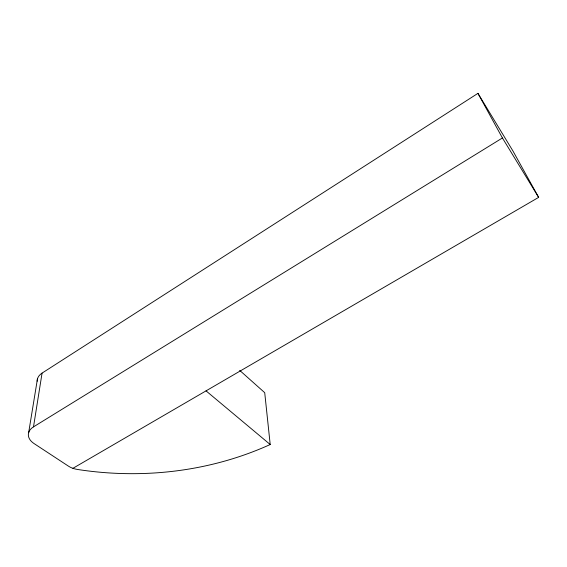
<?xml version="1.0" encoding="UTF-8"?>
<svg xmlns="http://www.w3.org/2000/svg" width="567" height="567" viewBox="0 0 567 567"><rect width="100%" height="100%" fill="white"/><g stroke="black" fill="none" stroke-linecap="round" stroke-linejoin="round"><path stroke-width="0.85" d="M239.685 370.371L264.718 392.683L270.204 444.528C210.293 471.709 142.593 479.498 77.764 469.497A17.705 11.099 2.4 0 1 68.501 466.18L34.041 443.557A18.435 11.737 4.4 0 1 33.503 426.866L42.064 373.107L477.938 93.357L512.929 150.964L538.65 197.366L72.909 468.321M28.655 432.664L37.457 378.848M33.503 426.866L502.419 137.972L477.938 93.357M206.034 390.869L270.204 444.528M502.419 137.972L538.65 197.366M37.153 381.251A17.315 11.701 5.7 0 1 42.064 373.107"/></g></svg>
